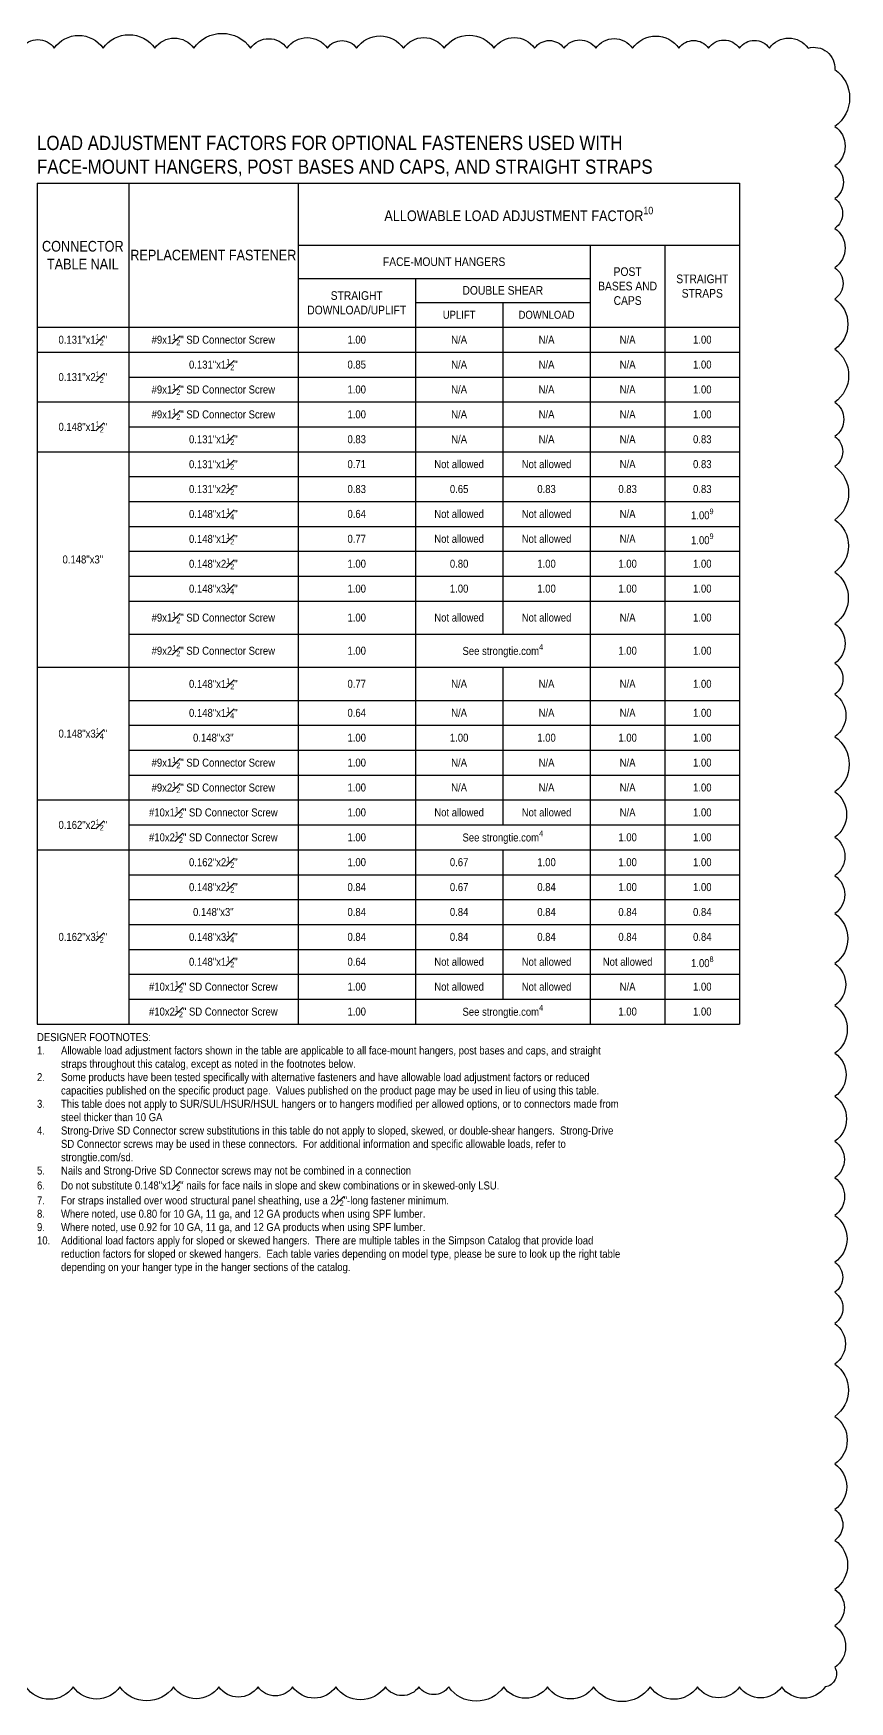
# Model space of a CAD drawing. Header units: inches. Extents: x -16404 to 14624, y -1591 to 16152.
# Drawn here: x 8101.5 to 8216.2, y 7568.4 to 7802.9 of the extents above; entities that cross this region are included whole.
import ezdxf

# ---------------------------------------------------------------- set-up
doc = ezdxf.new("R2010")
doc.units = ezdxf.units.IN
doc.header["$LTSCALE"] = 24
doc.header["$MEASUREMENT"] = 0
doc.layers.get('0').update_dxf_attribs({"linetype": 'CONTINUOUS'})
doc.layers.add('DESIGNER COMMENTS', color=221, linetype='CONTINUOUS', plot=False)
doc.styles.add('Arial', font='arial.ttf', dxfattribs={"width": 0.85})

# ---------------------------------------------------------------- blocks, each defined once
blk = doc.blocks.new('*T2579')
at = {"layer": 'DESIGNER COMMENTS', "color": 6, "lineweight": -2, "transparency": 16777216}
for p, q in [((0, 0), (36.7, 0)), ((0, 0), (0, -20.28)), ((12.89, 0), (12.89, -118.24)), ((36.7, 0), (36.7, -20.28)), ((77.79, -8.73), (77.79, -20.28)), ((88.29, -8.73), (88.29, -20.28)), ((98.79, -8.73), (98.79, -20.28)), ((36.7, -13.42), (77.79, -13.42)), ((53.2, -13.42), (53.2, -20.28)), ((53.2, -16.78), (77.79, -16.78)), ((65.49, -16.78), (65.49, -20.28)), ((0, -20.28), (98.79, -20.28)), ((0, -23.78), (12.89, -23.78))]:
    blk.add_line(p, q, dxfattribs=at)
at = {"layer": 'DESIGNER COMMENTS', "color": 6, "linetype": 'ByBlock', "lineweight": -2, "transparency": 16777216}
for p, q in [((36.7, 0), (98.79, 0)), ((98.79, 0), (98.79, -8.73)), ((36.7, -8.73), (98.79, -8.73)), ((0, -20.28), (0, -118.24)), ((98.79, -20.28), (98.79, -118.24)), ((0, -30.78), (12.89, -30.78)), ((0, -37.78), (12.89, -37.78)), ((0, -68.08), (12.89, -68.08)), ((0, -86.74), (12.89, -86.74)), ((0, -93.74), (12.89, -93.74)), ((0, -118.24), (98.79, -118.24))]:
    blk.add_line(p, q, dxfattribs=at)
at = {"layer": 'DESIGNER COMMENTS', "color": 2, "linetype": 'ByBlock', "lineweight": -2, "transparency": 16777216}
for p, q in [((36.7, -20.28), (36.7, -51.78)), ((53.2, -20.28), (53.2, -51.78)), ((65.49, -20.28), (65.49, -51.78)), ((77.79, -20.28), (77.79, -51.78)), ((88.29, -20.28), (88.29, -51.78)), ((12.89, -27.28), (98.79, -27.28)), ((12.89, -34.28), (98.79, -34.28)), ((12.89, -41.28), (98.79, -41.28)), ((12.89, -44.78), (98.79, -44.78)), ((12.89, -48.28), (98.79, -48.28)), ((12.89, -51.78), (98.79, -51.78)), ((36.7, -51.78), (36.7, -93.74)), ((53.2, -51.78), (53.2, -79.74)), ((65.49, -51.78), (65.49, -63.43)), ((77.79, -51.78), (77.79, -79.74)), ((88.29, -51.78), (88.29, -79.74)), ((12.89, -55.28), (88.29, -55.28)), ((88.29, -55.28), (98.79, -55.28)), ((12.89, -58.78), (88.29, -58.78)), ((88.29, -58.78), (98.79, -58.78)), ((12.89, -63.43), (88.29, -63.43)), ((88.29, -63.43), (98.79, -63.43)), ((65.49, -68.08), (65.49, -79.74)), ((12.89, -72.74), (88.29, -72.74)), ((88.29, -72.74), (98.79, -72.74)), ((12.89, -76.24), (88.29, -76.24)), ((88.29, -76.24), (98.79, -76.24)), ((12.89, -79.74), (88.29, -79.74)), ((53.2, -79.74), (53.2, -86.74)), ((65.49, -79.74), (65.49, -86.74)), ((77.79, -79.74), (77.79, -86.74)), ((88.29, -79.74), (98.79, -79.74)), ((88.29, -79.74), (88.29, -118.24)), ((12.89, -83.24), (36.7, -83.24)), ((36.7, -83.24), (98.79, -83.24)), ((53.2, -86.74), (53.2, -114.74)), ((65.49, -86.74), (65.49, -90.24)), ((77.79, -86.74), (77.79, -114.74)), ((12.89, -90.24), (36.7, -90.24)), ((36.7, -90.24), (53.2, -90.24)), ((53.2, -90.24), (77.79, -90.24)), ((77.79, -90.24), (98.79, -90.24)), ((36.7, -93.74), (36.7, -118.24)), ((65.49, -93.74), (65.49, -114.74)), ((12.89, -97.24), (53.2, -97.24)), ((53.2, -97.24), (77.79, -97.24)), ((77.79, -97.24), (98.79, -97.24)), ((12.89, -100.74), (53.2, -100.74)), ((53.2, -100.74), (77.79, -100.74)), ((77.79, -100.74), (98.79, -100.74)), ((12.89, -104.24), (53.2, -104.24)), ((53.2, -104.24), (77.79, -104.24)), ((77.79, -104.24), (98.79, -104.24)), ((12.89, -107.74), (53.2, -107.74)), ((53.2, -107.74), (77.79, -107.74)), ((77.79, -107.74), (98.79, -107.74)), ((12.89, -111.24), (53.2, -111.24)), ((53.2, -111.24), (77.79, -111.24)), ((77.79, -111.24), (98.79, -111.24)), ((12.89, -114.74), (53.2, -114.74)), ((53.2, -114.74), (77.79, -114.74)), ((53.2, -114.74), (53.2, -118.24)), ((77.79, -114.74), (98.79, -114.74)), ((77.79, -114.74), (77.79, -118.24))]:
    blk.add_line(p, q, dxfattribs=at)
at = {"layer": 'DESIGNER COMMENTS', "color": 4, "lineweight": -2, "transparency": 16777216}
for p, q in [((12.89, -23.78), (98.79, -23.78)), ((12.89, -30.78), (98.79, -30.78)), ((12.89, -37.78), (98.79, -37.78)), ((12.89, -68.08), (98.79, -68.08)), ((12.89, -86.74), (98.79, -86.74)), ((12.89, -93.74), (98.79, -93.74))]:
    blk.add_line(p, q, dxfattribs=at)
at = {"layer": 'DESIGNER COMMENTS', "color": 0, "transparency": 16777216, "attachment_point": 5, "style": 'Arial'}
for s, insert, char_height, width in [('\\A1;ALLOWABLE LOAD ADJUSTMENT FACTOR{\\H0.7x;\\S10^ ;}', (67.74, -4.36), 1.5, 60.6531), ('FACE-MOUNT HANGERS', (57.24, -11.07), 1.2188, 39.6531), ('POST BASES AND CAPS', (83.04, -14.5), 1.2188, 9.06), ('STRAIGHT STRAPS', (93.54, -14.5), 1.2188, 9.06), ('STRAIGHT DOWNLOAD/UPLIFT', (44.95, -16.85), 1.2188, 15.06), ('DOUBLE SHEAR', (65.49, -15.1), 1.2188, 23.1531), ('UPLIFT', (59.35, -18.53), 1.125, 10.8565), ('DOWNLOAD', (71.64, -18.53), 1.125, 10.8565)]:
    blk.add_mtext(s, dxfattribs=dict(at, insert=insert, char_height=char_height, width=width))
at = {"layer": 'DESIGNER COMMENTS', "transparency": 16777216, "attachment_point": 5, "style": 'Arial'}
for s, insert, char_height, width in [('CONNECTOR TABLE NAIL', (6.44, -10.14), 1.5, 11.4486), ('REPLACEMENT FASTENER', (24.79, -10.14), 1.5, 22.369), ('\\A1;0.131"x1{\\H0.7x;\\S1#2;}"', (6.44, -22.03), 1.125, 11.4486), ('\\A1;#9x1{\\H0.7x;\\S1#2;}" SD Connector Screw', (24.79, -22.03), 1.125, 22.369), ('1.00', (44.95, -22.03), 1.125, 15.06), ('N/A', (59.35, -22.03), 1.125, 10.8565), ('N/A', (71.64, -22.03), 1.125, 10.8565), ('N/A', (83.04, -22.03), 1.125, 9.06), ('1.00', (93.54, -22.03), 1.125, 9.06), ('\\A1;0.131"x1{\\H0.7x;\\S1#2;}"', (24.79, -25.53), 1.125, 22.369), ('0.85', (44.95, -25.53), 1.125, 15.06), ('N/A', (59.35, -25.53), 1.125, 10.8565), ('N/A', (71.64, -25.53), 1.125, 10.8565), ('N/A', (83.04, -25.53), 1.125, 9.06), ('1.00', (93.54, -25.53), 1.125, 9.06), ('\\A1;0.131"x2{\\H0.7x;\\S1#2;}"', (6.44, -27.28), 1.125, 11.4486), ('\\A1;#9x1{\\H0.7x;\\S1#2;\\H1.42857x;" SD Connector Screw}', (24.79, -29.03), 1.125, 22.369), ('1.00', (44.95, -29.03), 1.125, 15.06), ('N/A', (59.35, -29.03), 1.125, 10.8565), ('N/A', (71.64, -29.03), 1.125, 10.8565), ('N/A', (83.04, -29.03), 1.125, 9.06), ('1.00', (93.54, -29.03), 1.125, 9.06), ('\\A1;#9x1{\\H0.7x;\\S1#2;\\H1.42857x;" SD Connector Screw}', (24.79, -32.53), 1.125, 22.369), ('1.00', (44.95, -32.53), 1.125, 15.06), ('N/A', (59.35, -32.53), 1.125, 10.8565), ('N/A', (71.64, -32.53), 1.125, 10.8565), ('N/A', (83.04, -32.53), 1.125, 9.06), ('1.00', (93.54, -32.53), 1.125, 9.06), ('\\A1;0.148"x1{\\H0.7x;\\S1#2;}"', (6.44, -34.28), 1.125, 11.4486), ('\\A1;0.131"x1{\\H0.7x;\\S1#2;}"', (24.79, -36.03), 1.125, 22.369), ('0.83', (44.95, -36.03), 1.125, 15.06), ('N/A', (59.35, -36.03), 1.125, 10.8565), ('N/A', (71.64, -36.03), 1.125, 10.8565), ('N/A', (83.04, -36.03), 1.125, 9.06), ('0.83', (93.54, -36.03), 1.125, 9.06), ('\\A1;0.131"x1{\\H0.7x;\\S1#2;}"', (24.79, -39.53), 1.125, 22.369), ('0.71', (44.95, -39.53), 1.125, 15.06), ('Not allowed', (59.35, -39.53), 1.125, 10.8565), ('Not allowed', (71.64, -39.53), 1.125, 10.8565), ('N/A', (83.04, -39.53), 1.125, 9.06), ('0.83', (93.54, -39.53), 1.125, 9.06), ('\\A1;0.131"x2{\\H0.7x;\\S1#2;}"', (24.79, -43.03), 1.125, 22.369), ('0.83', (44.95, -43.03), 1.125, 15.06), ('0.65', (59.35, -43.03), 1.125, 10.8565), ('0.83', (71.64, -43.03), 1.125, 10.8565), ('0.83', (83.04, -43.03), 1.125, 9.06), ('0.83', (93.54, -43.03), 1.125, 9.06), ('\\A1;0.148"x1{\\H0.7x;\\S1#4;}"', (24.79, -46.53), 1.125, 22.369), ('0.64', (44.95, -46.53), 1.125, 15.06), ('Not allowed', (59.35, -46.53), 1.125, 10.8565), ('Not allowed', (71.64, -46.53), 1.125, 10.8565), ('N/A', (83.04, -46.53), 1.125, 9.06), ('\\A1;1.00{\\H0.7x;\\S9^ ;}', (93.54, -46.53), 1.125, 9.06), ('\\A1;0.148"x1{\\H0.7x;\\S1#2;}"', (24.79, -50.03), 1.125, 22.369), ('\\A1;1.00{\\H0.7x;\\S9^ ;}', (93.54, -50.03), 1.125, 9.06), ('0.77', (44.95, -50.03), 1.125, 15.06), ('Not allowed', (59.35, -50.03), 1.125, 10.8565), ('Not allowed', (71.64, -50.03), 1.125, 10.8565), ('N/A', (83.04, -50.03), 1.125, 9.06), ('0.148"x3"', (6.44, -52.93), 1.125, 11.4486), ('\\A1;0.148"x2{\\H0.7x;\\S1#2;}"', (24.79, -53.53), 1.125, 22.369), ('1.00', (44.95, -53.53), 1.125, 15.06), ('0.80', (59.35, -53.53), 1.125, 10.8565), ('1.00', (71.64, -53.53), 1.125, 10.8565), ('1.00', (83.04, -53.53), 1.125, 9.06), ('1.00', (93.54, -53.53), 1.125, 9.06), ('\\A1;0.148"x3{\\H0.7x;\\S1#4;}"', (24.79, -57.03), 1.125, 22.369), ('1.00', (44.95, -57.03), 1.125, 15.06), ('1.00', (59.35, -57.03), 1.125, 10.8565), ('1.00', (71.64, -57.03), 1.125, 10.8565), ('1.00', (83.04, -57.03), 1.125, 9.06), ('1.00', (93.54, -57.03), 1.125, 9.06), ('\\A1;#9x1{\\H0.7x;\\S1#2;\\H1.42857x;" SD Connector Screw}', (24.79, -61.1), 1.125, 22.369), ('1.00', (44.95, -61.1), 1.125, 15.06), ('Not allowed', (59.35, -61.1), 1.125, 10.8565), ('Not allowed', (71.64, -61.1), 1.125, 10.8565), ('N/A', (83.04, -61.1), 1.125, 9.06), ('1.00', (93.54, -61.1), 1.125, 9.06), ('\\A1;#9x2{\\H0.7x;\\S1#2;\\H1.42857x;" SD Connector Screw}', (24.79, -65.76), 1.125, 22.369), ('1.00', (44.95, -65.76), 1.125, 15.06), ('\\A1;See strongtie.com{\\H0.7x;\\S4^ ;}', (65.49, -65.76), 1.125, 23.1531), ('1.00', (83.04, -65.76), 1.125, 9.06), ('1.00', (93.54, -65.76), 1.125, 9.06), ('\\A1;0.148"x1{\\H0.7x;\\S1#2;}"', (24.79, -70.41), 1.125, 22.369), ('0.77', (44.95, -70.41), 1.125, 15.06), ('N/A', (59.35, -70.41), 1.125, 10.8565), ('N/A', (71.64, -70.41), 1.125, 10.8565), ('N/A', (83.04, -70.41), 1.125, 9.06), ('1.00', (93.54, -70.41), 1.125, 9.06), ('\\A1;0.148"x1{\\H0.7x;\\S1#4;}"', (24.79, -74.49), 1.125, 22.369), ('0.64', (44.95, -74.49), 1.125, 15.06), ('N/A', (59.35, -74.49), 1.125, 10.8565), ('N/A', (71.64, -74.49), 1.125, 10.8565), ('N/A', (83.04, -74.49), 1.125, 9.06), ('1.00', (93.54, -74.49), 1.125, 9.06), ('\\A1;0.148"x3{\\H0.7x;\\S1#4;}"', (6.44, -77.41), 1.125, 11.4486), ('0.148"x3"', (24.79, -77.99), 1.125, 22.369), ('1.00', (44.95, -77.99), 1.125, 15.06), ('1.00', (59.35, -77.99), 1.125, 10.8565), ('1.00', (71.64, -77.99), 1.125, 10.8565), ('1.00', (83.04, -77.99), 1.125, 9.06), ('1.00', (93.54, -77.99), 1.125, 9.06), ('\\A1;#9x1{\\H0.7x;\\S1#2;\\H1.42857x;" SD Connector Screw}', (24.79, -81.49), 1.125, 22.369), ('1.00', (44.95, -81.49), 1.125, 15.06), ('N/A', (59.35, -81.49), 1.125, 10.8565), ('N/A', (71.64, -81.49), 1.125, 10.8565), ('N/A', (83.04, -81.49), 1.125, 9.06), ('1.00', (93.54, -81.49), 1.125, 9.06), ('\\A1;#9x2{\\H0.7x;\\S1#2;\\H1.42857x;" SD Connector Screw}', (24.79, -84.99), 1.125, 22.369), ('1.00', (44.95, -84.99), 1.125, 15.06), ('N/A', (59.35, -84.99), 1.125, 10.8565), ('N/A', (71.64, -84.99), 1.125, 10.8565), ('N/A', (83.04, -84.99), 1.125, 9.06), ('1.00', (93.54, -84.99), 1.125, 9.06), ('\\A1;#10x1{\\H0.7x;\\S1#2;\\H1.42857x;" SD Connector Screw}', (24.79, -88.49), 1.125, 22.369), ('1.00', (44.95, -88.49), 1.125, 15.06), ('Not allowed', (59.35, -88.49), 1.125, 10.8565), ('Not allowed', (71.64, -88.49), 1.125, 10.8565), ('N/A', (83.04, -88.49), 1.125, 9.06), ('1.00', (93.54, -88.49), 1.125, 9.06), ('\\A1;0.162"x2{\\H0.7x;\\S1#2;}"', (6.44, -90.24), 1.125, 11.4486), ('\\A1;#10x2{\\H0.7x;\\S1#2;\\H1.42857x;" SD Connector Screw}', (24.79, -91.99), 1.125, 22.369), ('1.00', (44.95, -91.99), 1.125, 15.06), ('\\A1;See strongtie.com{\\H0.7x;\\S4^ ;}', (65.49, -91.99), 1.125, 23.1531), ('1.00', (83.04, -91.99), 1.125, 9.06), ('1.00', (93.54, -91.99), 1.125, 9.06), ('\\A1;0.162"x2{\\H0.7x;\\S1#2;}"', (24.79, -95.49), 1.125, 22.369), ('1.00', (44.95, -95.49), 1.125, 15.06), ('0.67', (59.35, -95.49), 1.125, 10.8565), ('1.00', (71.64, -95.49), 1.125, 10.8565), ('1.00', (83.04, -95.49), 1.125, 9.06), ('1.00', (93.54, -95.49), 1.125, 9.06), ('\\A1;0.148"x2{\\H0.7x;\\S1#2;}"', (24.79, -98.99), 1.125, 22.369), ('0.84', (44.95, -98.99), 1.125, 15.06), ('0.67', (59.35, -98.99), 1.125, 10.8565), ('0.84', (71.64, -98.99), 1.125, 10.8565), ('1.00', (83.04, -98.99), 1.125, 9.06), ('1.00', (93.54, -98.99), 1.125, 9.06), ('0.148"x3"', (24.79, -102.49), 1.125, 22.369), ('0.84', (44.95, -102.49), 1.125, 15.06), ('0.84', (59.35, -102.49), 1.125, 10.8565), ('0.84', (71.64, -102.49), 1.125, 10.8565), ('0.84', (83.04, -102.49), 1.125, 9.06), ('0.84', (93.54, -102.49), 1.125, 9.06), ('\\A1;0.162"x3{\\H0.7x;\\S1#2;}"', (6.44, -105.99), 1.125, 11.4486), ('\\A1;0.148"x3{\\H0.7x;\\S1#4;}"', (24.79, -105.99), 1.125, 22.369), ('0.84', (44.95, -105.99), 1.125, 15.06), ('0.84', (59.35, -105.99), 1.125, 10.8565), ('0.84', (71.64, -105.99), 1.125, 10.8565), ('0.84', (83.04, -105.99), 1.125, 9.06), ('0.84', (93.54, -105.99), 1.125, 9.06), ('\\A1;0.148"x1{\\H0.7x;\\S1#2;}"', (24.79, -109.49), 1.125, 22.369), ('0.64', (44.95, -109.49), 1.125, 15.06), ('Not allowed', (59.35, -109.49), 1.125, 10.8565), ('Not allowed', (71.64, -109.49), 1.125, 10.8565), ('Not allowed', (83.04, -109.49), 1.125, 9.06), ('\\A1;1.00{\\H0.7x;\\S8^ ;}', (93.54, -109.49), 1.125, 9.06), ('\\A1;#10x1{\\H0.7x;\\S1#2;}" SD Connector Screw', (24.79, -112.99), 1.125, 22.369), ('1.00', (44.95, -112.99), 1.125, 15.06), ('Not allowed', (59.35, -112.99), 1.125, 10.8565), ('Not allowed', (71.64, -112.99), 1.125, 10.8565), ('N/A', (83.04, -112.99), 1.125, 9.06), ('1.00', (93.54, -112.99), 1.125, 9.06), ('\\A1;#10x2{\\H0.7x;\\S1#2;}" SD Connector Screw', (24.79, -116.49), 1.125, 22.369), ('1.00', (44.95, -116.49), 1.125, 15.06), ('\\A1;See strongtie.com{\\H0.7x;\\S4^ ;}', (65.49, -116.49), 1.125, 23.1531), ('1.00', (83.04, -116.49), 1.125, 9.06), ('1.00', (93.54, -116.49), 1.125, 9.06)]:
    blk.add_mtext(s, dxfattribs=dict(at, insert=insert, char_height=char_height, width=width))

msp = doc.modelspace()

# ---------------------------------------------------------------- linework, layer by layer
at = {"layer": 'DESIGNER COMMENTS'}
msp.add_lwpolyline([(8099.79499, 7800.86866, -0.52056705), (8104.4144, 7800.86866, -0.52056705), (8111.2857, 7800.86866, -0.52056705), (8118.56131, 7800.86866, -0.52056705), (8124.03328, 7800.86866, -0.52056705), (8132.02169, 7800.86866, -0.52056705), (8137.14281, 7800.86866, -0.52056705), (8142.82536, 7800.86866, -0.52056705), (8146.92583, 7800.86866, -0.52056705), (8153.5188, 7800.86866, -0.52056705), (8159.23748, 7800.86866, -0.52056705), (8166.24526, 7800.86866, -0.52056705), (8171.96333, 7800.86866, -0.52056705), (8176.08931, 7800.86866, -0.52056705), (8180.55942, 7800.86866, -0.52056705), (8185.73634, 7800.86866, -0.52056705), (8192.24581, 7800.86866, -0.52056705), (8196.38974, 7800.86866, -0.52056705), (8200.76267, 7800.86866, -0.52056705), (8204.96324, 7800.86866, -0.52056705), (8210.40079, 7800.86866, -0.52056705), (8214.1695, 7797.86128, -0.52056705), (8214.1695, 7789.87496, -0.52056705), (8214.1695, 7784.31583, -0.52056705), (8214.1695, 7779.72889, -0.52056705), (8214.1695, 7775.53724, -0.52056705), (8214.1695, 7770.00753, -0.52056705), (8214.1695, 7765.59956, -0.52056705), (8214.1695, 7758.55173, -0.52056705), (8214.1695, 7751.10046, -0.52056705), (8214.1695, 7746.26742, -0.52056705), (8214.1695, 7742.03854, -0.52056705), (8214.1695, 7734.57591, -0.52056705), (8214.1695, 7727.21289, -0.52056705), (8214.1695, 7719.9507, -0.52056705), (8214.1695, 7714.39963, -0.52056705), (8214.1695, 7710.03646, -0.52056705), (8214.1695, 7704.0624, -0.52056705), (8214.1695, 7696.31522, -0.52056705), (8214.1695, 7689.94783, -0.52056705), (8214.1695, 7684.52689, -0.52056705), (8214.1695, 7679.20715, -0.52056705), (8214.1695, 7672.17068, -0.52056705), (8214.1695, 7666.29892, -0.52056705), (8214.1695, 7659.56275, -0.52056705), (8214.1695, 7653.50886, -0.52056705), (8214.1695, 7647.20556, -0.52056705), (8214.1695, 7642.0649, -0.52056705), (8214.1695, 7636.77312, -0.52056705), (8214.1695, 7630.18466, -0.52056705), (8214.1695, 7625.95723, -0.52056705), (8214.1695, 7621.57124, -0.52056705), (8214.1695, 7615.87465, -0.52056705), (8214.1695, 7608.50919, -0.52056705), (8214.1695, 7601.82881, -0.52056705), (8214.1695, 7595.42603, -0.52056705), (8214.1695, 7591.08495, -0.52056705), (8214.1695, 7584.19815, -0.52056705), (8214.1695, 7579.06371, -0.52056705), (8214.1695, 7573.22674, -0.52056705), (8212.8205, 7570.48187, -0.52056705), (8206.6936, 7570.48187, -0.52056705), (8200.76679, 7570.48187, -0.52056705), (8194.8678, 7570.48187, -0.52056705), (8188.20647, 7570.48187, -0.52056705), (8180.25359, 7570.48187, -0.52056705), (8173.75693, 7570.48187, -0.52056705), (8167.60928, 7570.48187, -0.52056705), (8159.87272, 7570.48187, -0.52056705), (8155.69473, 7570.48187, -0.52056705), (8150.96839, 7570.48187, -0.52056705), (8143.99967, 7570.48187, -0.52056705), (8137.93735, 7570.48187, -0.52056705), (8133.06452, 7570.48187, -0.52056705), (8127.55593, 7570.48187, -0.52056705), (8121.18147, 7570.48187, -0.52056705), (8113.64816, 7570.48187, -0.52056705), (8107.08961, 7570.48187, -0.52056705), (8100.42583, 7570.48187, -0.52056705)], format="xyb", dxfattribs=at)

# ---------------------------------------------------------------- block references
msp.add_blockref('*T2579', (8101.99337, 7781.90953))

# ---------------------------------------------------------------- texts
at = {"layer": 'DESIGNER COMMENTS', "attachment_point": 1, "style": 'Arial'}
for s, insert, char_height, width in [('\\A1;\\pt6;LOAD ADJUSTMENT FACTORS FOR OPTIONAL FASTENERS USED WITH FACE-MOUNT HANGERS, POST BASES AND CAPS, AND STRAIGHT STRAPS', (8101.99337, 7788.54502), 2, 96.5716093), ('\\A1;DESIGNER FOOTNOTES:\\P\\pi-3.375,l3.375,t3.375;1.^IAllowable load adjustment factors shown in the table are applicable to all face-mount hangers, post bases and caps, and straight straps throughout this catalog, except as noted in the footnotes below.\\P2.^ISome products have been tested specifically with alternative fasteners and have allowable load adjustment factors or reduced capacities published on the specific product page.  Values published on the product page may be used in lieu of using this table.\\P3.^IThis table does not apply to SUR/SUL/HSUR/HSUL hangers or to hangers modified per allowed options, or to connectors made from steel thicker than 10 GA\\P4.^IStrong-Drive SD Connector screw substitutions in this table do not apply to sloped, skewed, or double-shear hangers.  Strong-Drive SD Connector screws may be used in these connectors.  For additional information and specific allowable loads, refer to strongtie.com/sd.\\P5.^INails and Strong-Drive SD Connector screws may not be combined in a connection\\P6.^IDo not substitute 0.148"x1{\\H0.7x;\\S1#2;}" nails for face nails in slope and skew combinations or in skewed-only LSU.\\P7.^IFor straps installed over wood structural panel sheathing, use a 2{\\H0.7x;\\S1#2;}"-long fastener minimum.\\P8.^IWhere noted, use 0.80 for 10 GA, 11 ga, and 12 GA products when using SPF lumber.\\P9.^IWhere noted, use 0.92 for 10 GA, 11 ga, and 12 GA products when using SPF lumber.\\P10.^IAdditional load factors apply for sloped or skewed hangers.  There are multiple tables in the Simpson Catalog that provide load reduction factors for sloped or skewed hangers.  Each table varies depending on model type, please be sure to look up the right table depending on your hanger type in the hanger sections of the catalog.', (8101.99337, 7662.3942), 1.125, 75.4385115)]:
    msp.add_mtext(s, dxfattribs=dict(at, insert=insert, char_height=char_height, width=width))

doc.saveas('drawing.dxf')
